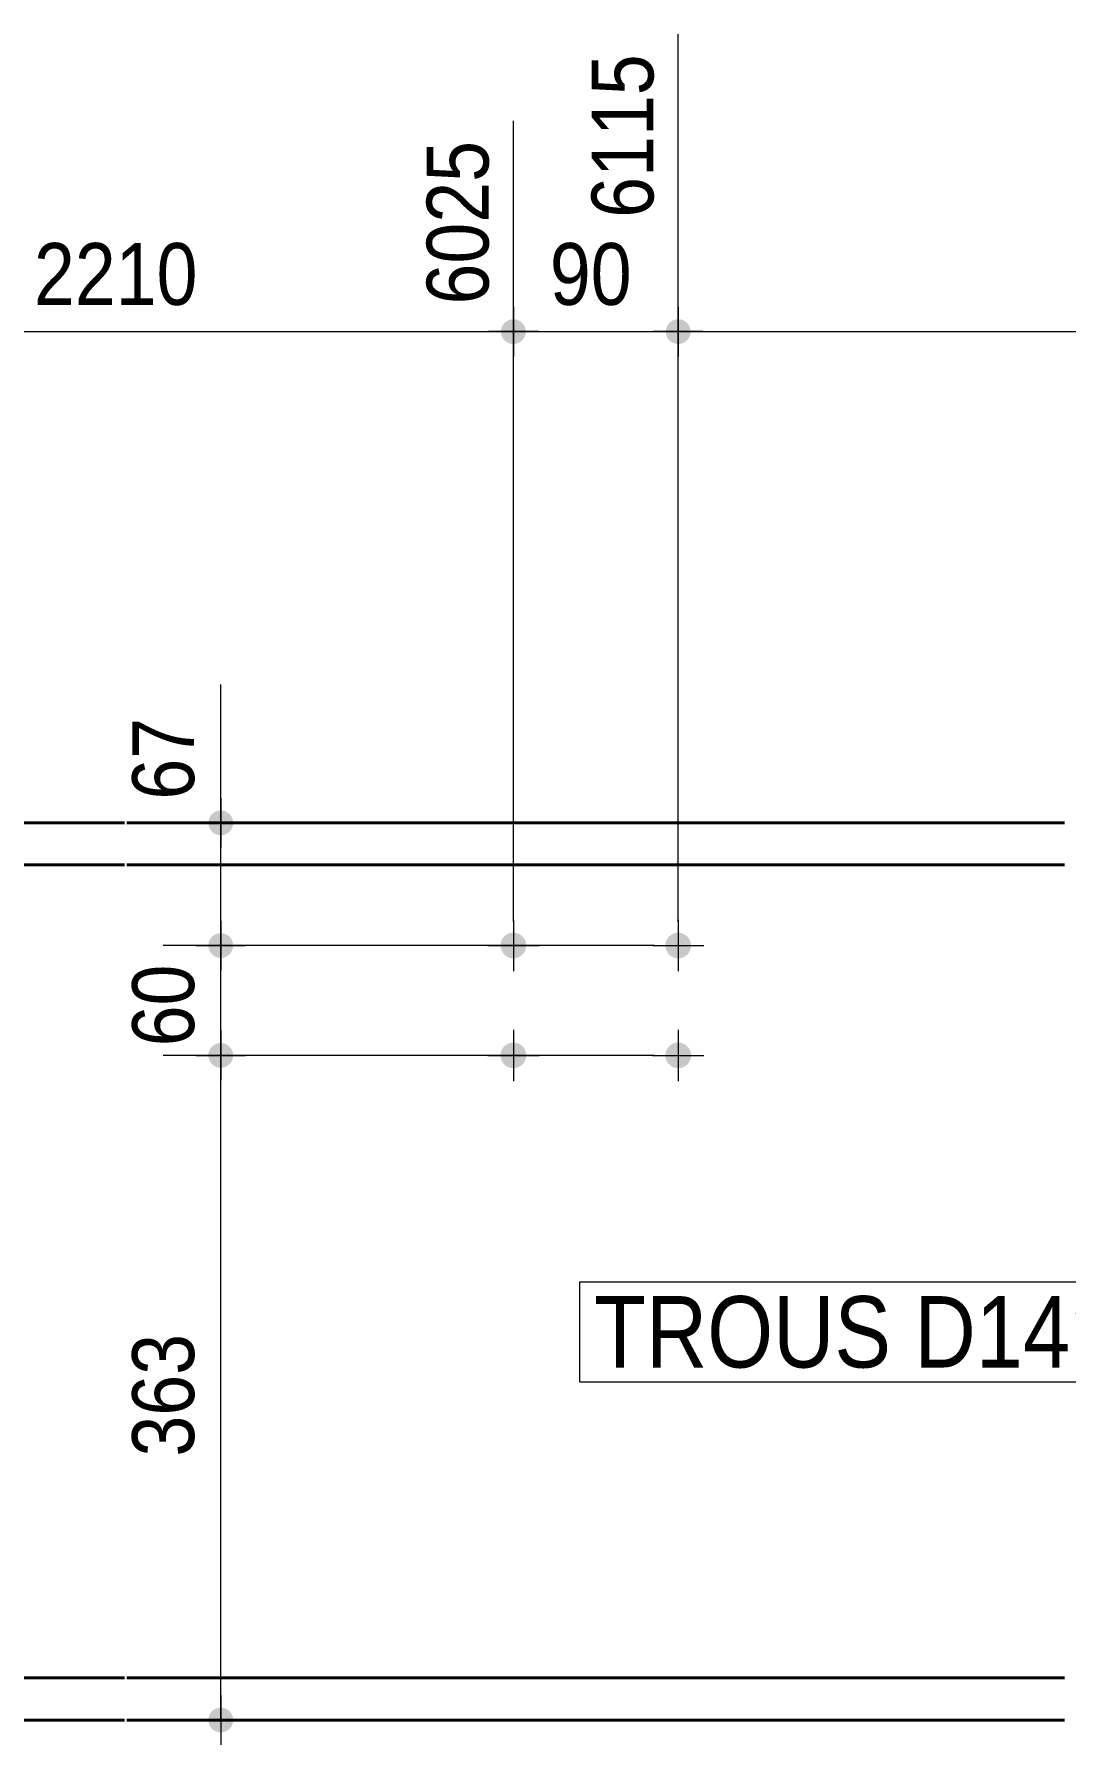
# Model space of a CAD drawing. Header units: millimetres. Extents: x 2 to 410, y 5 to 282.
# Drawn here: x 170.4 to 213.7, y 123 to 194.9 of the extents above; entities that cross this region are included whole.
import ezdxf

# ---------------------------------------------------------------- set-up
doc = ezdxf.new("R2010")
doc.units = ezdxf.units.MM
for name, color, linetype, lineweight in [('Boulon', 7, 'Continuous', 0), ('Cotation', 7, 'Continuous', 0), ('Piece', 2, 'Continuous', 0), ('Texte', 3, 'Continuous', 0)]:
    doc.layers.add(name, color=color, linetype=linetype, lineweight=lineweight)
doc.styles.add('ARIAL', font='ARIAL.TTF')

# ---------------------------------------------------------------- blocks, each defined once
blk = doc.blocks.new('*A9')
at = {"layer": 'Boulon'}
for points in [[(189.991, 156.638), (189.993, 156.665), (189.996, 156.691), (190.001, 156.717), (190.006, 156.743), (190.014, 156.768), (190.022, 156.793), (190.031, 156.818), (190.042, 156.842), (190.054, 156.866), (190.067, 156.889), (190.081, 156.911), (190.096, 156.933), (190.113, 156.953), (190.13, 156.973), (190.148, 156.993), (190.167, 157.011), (190.187, 157.028), (190.208, 157.044), (190.23, 157.06), (190.252, 157.074), (190.275, 157.087), (190.299, 157.099), (190.323, 157.109), (190.347, 157.119), (190.373, 157.127), (190.398, 157.134), (190.424, 157.14), (190.45, 157.144), (190.476, 157.148), (190.502, 157.15), (190.529, 157.15), (190.555, 157.15), (190.582, 157.148), (190.608, 157.144), (190.634, 157.14), (190.66, 157.134), (190.685, 157.127), (190.71, 157.119), (190.735, 157.109), (190.759, 157.099), (190.783, 157.087), (190.806, 157.074), (190.828, 157.06), (190.85, 157.044), (190.87, 157.028), (190.89, 157.011), (190.91, 156.993), (190.928, 156.973), (190.945, 156.953), (190.961, 156.933), (190.977, 156.911), (190.991, 156.889), (191.004, 156.866), (191.016, 156.842), (191.026, 156.818), (191.036, 156.793), (191.044, 156.768), (191.051, 156.743), (191.057, 156.717), (191.061, 156.691), (191.065, 156.665), (191.067, 156.638), (191.067, 156.612), (191.067, 156.585), (191.065, 156.559), (191.061, 156.533), (191.057, 156.507), (191.051, 156.481), (191.044, 156.455), (191.036, 156.43), (191.026, 156.406), (191.016, 156.382), (191.004, 156.358), (190.991, 156.335), (190.977, 156.313), (190.961, 156.291), (190.945, 156.27), (190.928, 156.25), (190.91, 156.231), (190.89, 156.213), (190.87, 156.196), (190.85, 156.179), (190.828, 156.164), (190.806, 156.15), (190.783, 156.137), (190.759, 156.125), (190.735, 156.114), (190.71, 156.105), (190.685, 156.097), (190.66, 156.089), (190.634, 156.084), (190.608, 156.079), (190.582, 156.076), (190.555, 156.074), (190.529, 156.073), (190.502, 156.074), (190.476, 156.076), (190.45, 156.079), (190.424, 156.084), (190.398, 156.089), (190.373, 156.097), (190.347, 156.105), (190.323, 156.114), (190.299, 156.125), (190.275, 156.137), (190.252, 156.15), (190.23, 156.164), (190.208, 156.179), (190.187, 156.196), (190.167, 156.213), (190.148, 156.231), (190.13, 156.25), (190.113, 156.27), (190.096, 156.291), (190.081, 156.313), (190.067, 156.335), (190.054, 156.358), (190.042, 156.382), (190.031, 156.406), (190.022, 156.43), (190.014, 156.455), (190.006, 156.481), (190.001, 156.507), (189.996, 156.533), (189.993, 156.559), (189.991, 156.585), (189.99, 156.612)], [(189.991, 152.023), (189.993, 152.049), (189.996, 152.075), (190.001, 152.101), (190.006, 152.127), (190.014, 152.153), (190.022, 152.178), (190.031, 152.202), (190.042, 152.227), (190.054, 152.25), (190.067, 152.273), (190.081, 152.296), (190.096, 152.317), (190.113, 152.338), (190.13, 152.358), (190.148, 152.377), (190.167, 152.395), (190.187, 152.413), (190.208, 152.429), (190.23, 152.444), (190.252, 152.458), (190.275, 152.471), (190.299, 152.483), (190.323, 152.494), (190.347, 152.503), (190.373, 152.512), (190.398, 152.519), (190.424, 152.525), (190.45, 152.529), (190.476, 152.532), (190.502, 152.534), (190.529, 152.535), (190.555, 152.534), (190.582, 152.532), (190.608, 152.529), (190.634, 152.525), (190.66, 152.519), (190.685, 152.512), (190.71, 152.503), (190.735, 152.494), (190.759, 152.483), (190.783, 152.471), (190.806, 152.458), (190.828, 152.444), (190.85, 152.429), (190.87, 152.413), (190.89, 152.395), (190.91, 152.377), (190.928, 152.358), (190.945, 152.338), (190.961, 152.317), (190.977, 152.296), (190.991, 152.273), (191.004, 152.25), (191.016, 152.227), (191.026, 152.202), (191.036, 152.178), (191.044, 152.153), (191.051, 152.127), (191.057, 152.101), (191.061, 152.075), (191.065, 152.049), (191.067, 152.023), (191.067, 151.996), (191.067, 151.97), (191.065, 151.944), (191.061, 151.917), (191.057, 151.891), (191.051, 151.866), (191.044, 151.84), (191.036, 151.815), (191.026, 151.79), (191.016, 151.766), (191.004, 151.743), (190.991, 151.72), (190.977, 151.697), (190.961, 151.676), (190.945, 151.655), (190.928, 151.635), (190.91, 151.616), (190.89, 151.597), (190.87, 151.58), (190.85, 151.564), (190.828, 151.549), (190.806, 151.535), (190.783, 151.522), (190.759, 151.51), (190.735, 151.499), (190.71, 151.489), (190.685, 151.481), (190.66, 151.474), (190.634, 151.468), (190.608, 151.464), (190.582, 151.461), (190.555, 151.459), (190.529, 151.458), (190.502, 151.459), (190.476, 151.461), (190.45, 151.464), (190.424, 151.468), (190.398, 151.474), (190.373, 151.481), (190.347, 151.489), (190.323, 151.499), (190.299, 151.51), (190.275, 151.522), (190.252, 151.535), (190.23, 151.549), (190.208, 151.564), (190.187, 151.58), (190.167, 151.597), (190.148, 151.616), (190.13, 151.635), (190.113, 151.655), (190.096, 151.676), (190.081, 151.697), (190.067, 151.72), (190.054, 151.743), (190.042, 151.766), (190.031, 151.79), (190.022, 151.815), (190.014, 151.84), (190.006, 151.866), (190.001, 151.891), (189.996, 151.917), (189.993, 151.944), (189.991, 151.97), (189.99, 151.996)]]:
    blk.add_hatch(color=256, dxfattribs=at).paths.add_polyline_path(points, flags=17)
at = {"layer": 'Boulon', "linetype": 'Continuous', "lineweight": 0}
for p, q in [((190.529, 157.689), (190.529, 155.535)), ((189.452, 156.612), (191.606, 156.612)), ((190.529, 153.073), (190.529, 150.919)), ((189.452, 151.996), (191.606, 151.996))]:
    blk.add_line(p, q, dxfattribs=at)
blk = doc.blocks.new('*A10')
at = {"layer": 'Boulon'}
for points in [[(196.914, 156.638), (196.916, 156.665), (196.919, 156.691), (196.924, 156.717), (196.93, 156.743), (196.937, 156.768), (196.945, 156.793), (196.954, 156.818), (196.965, 156.842), (196.977, 156.866), (196.99, 156.889), (197.004, 156.911), (197.019, 156.933), (197.036, 156.953), (197.053, 156.973), (197.071, 156.993), (197.09, 157.011), (197.11, 157.028), (197.131, 157.044), (197.153, 157.06), (197.175, 157.074), (197.198, 157.087), (197.222, 157.099), (197.246, 157.109), (197.27, 157.119), (197.296, 157.127), (197.321, 157.134), (197.347, 157.14), (197.373, 157.144), (197.399, 157.148), (197.425, 157.15), (197.452, 157.15), (197.478, 157.15), (197.505, 157.148), (197.531, 157.144), (197.557, 157.14), (197.583, 157.134), (197.608, 157.127), (197.633, 157.119), (197.658, 157.109), (197.682, 157.099), (197.706, 157.087), (197.729, 157.074), (197.751, 157.06), (197.773, 157.044), (197.793, 157.028), (197.813, 157.011), (197.833, 156.993), (197.851, 156.973), (197.868, 156.953), (197.884, 156.933), (197.9, 156.911), (197.914, 156.889), (197.927, 156.866), (197.939, 156.842), (197.949, 156.818), (197.959, 156.793), (197.967, 156.768), (197.974, 156.743), (197.98, 156.717), (197.985, 156.691), (197.988, 156.665), (197.99, 156.638), (197.99, 156.612), (197.99, 156.585), (197.988, 156.559), (197.985, 156.533), (197.98, 156.507), (197.974, 156.481), (197.967, 156.455), (197.959, 156.43), (197.949, 156.406), (197.939, 156.382), (197.927, 156.358), (197.914, 156.335), (197.9, 156.313), (197.884, 156.291), (197.868, 156.27), (197.851, 156.25), (197.833, 156.231), (197.813, 156.213), (197.793, 156.196), (197.773, 156.179), (197.751, 156.164), (197.729, 156.15), (197.706, 156.137), (197.682, 156.125), (197.658, 156.114), (197.633, 156.105), (197.608, 156.097), (197.583, 156.089), (197.557, 156.084), (197.531, 156.079), (197.505, 156.076), (197.478, 156.074), (197.452, 156.073), (197.425, 156.074), (197.399, 156.076), (197.373, 156.079), (197.347, 156.084), (197.321, 156.089), (197.296, 156.097), (197.27, 156.105), (197.246, 156.114), (197.222, 156.125), (197.198, 156.137), (197.175, 156.15), (197.153, 156.164), (197.131, 156.179), (197.11, 156.196), (197.09, 156.213), (197.071, 156.231), (197.053, 156.25), (197.036, 156.27), (197.019, 156.291), (197.004, 156.313), (196.99, 156.335), (196.977, 156.358), (196.965, 156.382), (196.954, 156.406), (196.945, 156.43), (196.937, 156.455), (196.93, 156.481), (196.924, 156.507), (196.919, 156.533), (196.916, 156.559), (196.914, 156.585), (196.913, 156.612)], [(196.914, 152.023), (196.916, 152.049), (196.919, 152.075), (196.924, 152.101), (196.93, 152.127), (196.937, 152.153), (196.945, 152.178), (196.954, 152.202), (196.965, 152.227), (196.977, 152.25), (196.99, 152.273), (197.004, 152.296), (197.019, 152.317), (197.036, 152.338), (197.053, 152.358), (197.071, 152.377), (197.09, 152.395), (197.11, 152.413), (197.131, 152.429), (197.153, 152.444), (197.175, 152.458), (197.198, 152.471), (197.222, 152.483), (197.246, 152.494), (197.27, 152.503), (197.296, 152.512), (197.321, 152.519), (197.347, 152.525), (197.373, 152.529), (197.399, 152.532), (197.425, 152.534), (197.452, 152.535), (197.478, 152.534), (197.505, 152.532), (197.531, 152.529), (197.557, 152.525), (197.583, 152.519), (197.608, 152.512), (197.633, 152.503), (197.658, 152.494), (197.682, 152.483), (197.706, 152.471), (197.729, 152.458), (197.751, 152.444), (197.773, 152.429), (197.793, 152.413), (197.813, 152.395), (197.833, 152.377), (197.851, 152.358), (197.868, 152.338), (197.884, 152.317), (197.9, 152.296), (197.914, 152.273), (197.927, 152.25), (197.939, 152.227), (197.949, 152.202), (197.959, 152.178), (197.967, 152.153), (197.974, 152.127), (197.98, 152.101), (197.985, 152.075), (197.988, 152.049), (197.99, 152.023), (197.99, 151.996), (197.99, 151.97), (197.988, 151.944), (197.985, 151.917), (197.98, 151.891), (197.974, 151.866), (197.967, 151.84), (197.959, 151.815), (197.949, 151.79), (197.939, 151.766), (197.927, 151.743), (197.914, 151.72), (197.9, 151.697), (197.884, 151.676), (197.868, 151.655), (197.851, 151.635), (197.833, 151.616), (197.813, 151.597), (197.793, 151.58), (197.773, 151.564), (197.751, 151.549), (197.729, 151.535), (197.706, 151.522), (197.682, 151.51), (197.658, 151.499), (197.633, 151.489), (197.608, 151.481), (197.583, 151.474), (197.557, 151.468), (197.531, 151.464), (197.505, 151.461), (197.478, 151.459), (197.452, 151.458), (197.425, 151.459), (197.399, 151.461), (197.373, 151.464), (197.347, 151.468), (197.321, 151.474), (197.296, 151.481), (197.27, 151.489), (197.246, 151.499), (197.222, 151.51), (197.198, 151.522), (197.175, 151.535), (197.153, 151.549), (197.131, 151.564), (197.11, 151.58), (197.09, 151.597), (197.071, 151.616), (197.053, 151.635), (197.036, 151.655), (197.019, 151.676), (197.004, 151.697), (196.99, 151.72), (196.977, 151.743), (196.965, 151.766), (196.954, 151.79), (196.945, 151.815), (196.937, 151.84), (196.93, 151.866), (196.924, 151.891), (196.919, 151.917), (196.916, 151.944), (196.914, 151.97), (196.913, 151.996)]]:
    blk.add_hatch(color=256, dxfattribs=at).paths.add_polyline_path(points, flags=17)
at = {"layer": 'Boulon', "linetype": 'Continuous', "lineweight": 0}
for p, q in [((197.452, 157.689), (197.452, 155.535)), ((196.375, 156.612), (198.529, 156.612)), ((197.452, 153.073), (197.452, 150.919)), ((196.375, 151.996), (198.529, 151.996))]:
    blk.add_line(p, q, dxfattribs=at)
blk = doc.blocks.new('*A16')
at = {"layer": 'Piece', "color": 2, "linetype": 'Continuous', "lineweight": 40}
for p, q in [((134.820429, 161.765603), (174.200376, 161.765603)), ((174.300376, 161.765603), (213.680323, 161.765603)), ((174.200376, 159.996372), (134.820429, 159.996372)), ((213.680323, 159.996372), (174.300376, 159.996372)), ((174.200376, 125.842526), (134.820429, 125.842526)), ((213.680323, 125.842526), (174.300376, 125.842526)), ((134.820429, 124.073295), (174.200376, 124.073295)), ((174.300376, 124.073295), (213.680323, 124.073295))]:
    blk.add_line(p, q, dxfattribs=at)
blk = doc.blocks.new('*A51')
at = {"layer": 'Cotation'}
for points in [[(157.946, 181.884), (157.921, 181.886), (157.896, 181.889), (157.87, 181.894), (157.846, 181.899), (157.821, 181.906), (157.797, 181.914), (157.773, 181.923), (157.75, 181.934), (157.727, 181.945), (157.705, 181.958), (157.683, 181.971), (157.662, 181.986), (157.642, 182.002), (157.623, 182.019), (157.604, 182.036), (157.587, 182.055), (157.57, 182.074), (157.554, 182.094), (157.54, 182.115), (157.526, 182.136), (157.513, 182.159), (157.502, 182.181), (157.492, 182.205), (157.482, 182.229), (157.474, 182.253), (157.468, 182.277), (157.462, 182.302), (157.458, 182.328), (157.454, 182.353), (157.453, 182.378), (157.452, 182.404), (157.453, 182.429), (157.454, 182.455), (157.458, 182.48), (157.462, 182.505), (157.468, 182.53), (157.474, 182.555), (157.482, 182.579), (157.492, 182.603), (157.502, 182.626), (157.513, 182.649), (157.526, 182.671), (157.54, 182.693), (157.554, 182.714), (157.57, 182.734), (157.587, 182.753), (157.604, 182.772), (157.623, 182.789), (157.642, 182.806), (157.662, 182.821), (157.683, 182.836), (157.705, 182.85), (157.727, 182.862), (157.75, 182.874), (157.773, 182.884), (157.797, 182.893), (157.821, 182.901), (157.846, 182.908), (157.87, 182.914), (157.896, 182.918), (157.921, 182.921), (157.946, 182.923), (157.972, 182.924), (157.997, 182.923), (158.023, 182.921), (158.048, 182.918), (158.073, 182.914), (158.098, 182.908), (158.123, 182.901), (158.147, 182.893), (158.171, 182.884), (158.194, 182.874), (158.217, 182.862), (158.239, 182.85), (158.261, 182.836), (158.282, 182.821), (158.302, 182.806), (158.321, 182.789), (158.34, 182.772), (158.357, 182.753), (158.374, 182.734), (158.39, 182.714), (158.404, 182.693), (158.418, 182.671), (158.431, 182.649), (158.442, 182.626), (158.452, 182.603), (158.462, 182.579), (158.47, 182.555), (158.476, 182.53), (158.482, 182.505), (158.486, 182.48), (158.489, 182.455), (158.491, 182.429), (158.492, 182.404), (158.491, 182.378), (158.489, 182.353), (158.486, 182.328), (158.482, 182.302), (158.476, 182.277), (158.47, 182.253), (158.462, 182.229), (158.452, 182.205), (158.442, 182.181), (158.431, 182.159), (158.418, 182.136), (158.404, 182.115), (158.39, 182.094), (158.374, 182.074), (158.357, 182.055), (158.34, 182.036), (158.321, 182.019), (158.302, 182.002), (158.282, 181.986), (158.261, 181.971), (158.239, 181.958), (158.217, 181.945), (158.194, 181.934), (158.171, 181.923), (158.147, 181.914), (158.123, 181.906), (158.098, 181.899), (158.073, 181.894), (158.048, 181.889), (158.023, 181.886), (157.997, 181.884), (157.972, 181.884)], [(190.503, 181.884), (190.478, 181.886), (190.453, 181.889), (190.427, 181.894), (190.402, 181.899), (190.378, 181.906), (190.354, 181.914), (190.33, 181.923), (190.306, 181.934), (190.284, 181.945), (190.261, 181.958), (190.24, 181.971), (190.219, 181.986), (190.199, 182.002), (190.18, 182.019), (190.161, 182.036), (190.144, 182.055), (190.127, 182.074), (190.111, 182.094), (190.096, 182.115), (190.083, 182.136), (190.07, 182.159), (190.059, 182.181), (190.048, 182.205), (190.039, 182.229), (190.031, 182.253), (190.024, 182.277), (190.019, 182.302), (190.014, 182.328), (190.011, 182.353), (190.009, 182.378), (190.009, 182.404), (190.009, 182.429), (190.011, 182.455), (190.014, 182.48), (190.019, 182.505), (190.024, 182.53), (190.031, 182.555), (190.039, 182.579), (190.048, 182.603), (190.059, 182.626), (190.07, 182.649), (190.083, 182.671), (190.096, 182.693), (190.111, 182.714), (190.127, 182.734), (190.144, 182.753), (190.161, 182.772), (190.18, 182.789), (190.199, 182.806), (190.219, 182.821), (190.24, 182.836), (190.261, 182.85), (190.284, 182.862), (190.306, 182.874), (190.33, 182.884), (190.354, 182.893), (190.378, 182.901), (190.402, 182.908), (190.427, 182.914), (190.453, 182.918), (190.478, 182.921), (190.503, 182.923), (190.529, 182.924), (190.554, 182.923), (190.58, 182.921), (190.605, 182.918), (190.63, 182.914), (190.655, 182.908), (190.68, 182.901), (190.704, 182.893), (190.728, 182.884), (190.751, 182.874), (190.774, 182.862), (190.796, 182.85), (190.818, 182.836), (190.839, 182.821), (190.859, 182.806), (190.878, 182.789), (190.897, 182.772), (190.914, 182.753), (190.931, 182.734), (190.946, 182.714), (190.961, 182.693), (190.975, 182.671), (190.987, 182.649), (190.999, 182.626), (191.009, 182.603), (191.018, 182.579), (191.026, 182.555), (191.033, 182.53), (191.039, 182.505), (191.043, 182.48), (191.046, 182.455), (191.048, 182.429), (191.049, 182.404), (191.048, 182.378), (191.046, 182.353), (191.043, 182.328), (191.039, 182.302), (191.033, 182.277), (191.026, 182.253), (191.018, 182.229), (191.009, 182.205), (190.999, 182.181), (190.987, 182.159), (190.975, 182.136), (190.961, 182.115), (190.946, 182.094), (190.931, 182.074), (190.914, 182.055), (190.897, 182.036), (190.878, 182.019), (190.859, 182.002), (190.839, 181.986), (190.818, 181.971), (190.796, 181.958), (190.774, 181.945), (190.751, 181.934), (190.728, 181.923), (190.704, 181.914), (190.68, 181.906), (190.655, 181.899), (190.63, 181.894), (190.605, 181.889), (190.58, 181.886), (190.554, 181.884), (190.529, 181.884)]]:
    blk.add_hatch(color=256, dxfattribs=at).paths.add_polyline_path(points, flags=17)
at = {"layer": 'Cotation', "linetype": 'Continuous', "lineweight": 0}
for p, q in [((157.972, 157.612), (157.972, 194.897)), ((190.529, 157.612), (190.529, 191.257)), ((157.972, 183.444), (157.972, 181.364)), ((190.529, 183.444), (190.529, 181.364)), ((159.012, 182.404), (156.932, 182.404)), ((157.972, 182.404), (156.932, 182.404)), ((157.972, 182.404), (190.529, 182.404)), ((191.569, 182.404), (189.489, 182.404)), ((190.529, 182.404), (191.569, 182.404))]:
    blk.add_line(p, q, dxfattribs=at)
at = {"layer": 'Cotation'}
for p in [(157.972, 182.404), (190.529, 182.404)]:
    blk.add_point(p, dxfattribs=at)
at = {"layer": 'Cotation', "style": 'ARIAL', "width": 0.85}
blk.add_text('6025', height=2.6, rotation=90.00021, dxfattribs=at).set_placement((189.489, 183.544))
blk.add_text('2210', height=2.6, dxfattribs=at).set_placement((170.394, 183.524))
blk = doc.blocks.new('*A52')
at = {"layer": 'Cotation'}
for points in [[(190.503, 181.884), (190.478, 181.886), (190.453, 181.889), (190.427, 181.894), (190.402, 181.899), (190.378, 181.906), (190.354, 181.914), (190.33, 181.923), (190.306, 181.934), (190.284, 181.945), (190.261, 181.958), (190.24, 181.971), (190.219, 181.986), (190.199, 182.002), (190.18, 182.019), (190.161, 182.036), (190.144, 182.055), (190.127, 182.074), (190.111, 182.094), (190.096, 182.115), (190.083, 182.136), (190.07, 182.159), (190.059, 182.181), (190.048, 182.205), (190.039, 182.229), (190.031, 182.253), (190.024, 182.277), (190.019, 182.302), (190.014, 182.328), (190.011, 182.353), (190.009, 182.378), (190.009, 182.404), (190.009, 182.429), (190.011, 182.455), (190.014, 182.48), (190.019, 182.505), (190.024, 182.53), (190.031, 182.555), (190.039, 182.579), (190.048, 182.603), (190.059, 182.626), (190.07, 182.649), (190.083, 182.671), (190.096, 182.693), (190.111, 182.714), (190.127, 182.734), (190.144, 182.753), (190.161, 182.772), (190.18, 182.789), (190.199, 182.806), (190.219, 182.821), (190.24, 182.836), (190.261, 182.85), (190.284, 182.862), (190.306, 182.874), (190.33, 182.884), (190.354, 182.893), (190.378, 182.901), (190.402, 182.908), (190.427, 182.914), (190.453, 182.918), (190.478, 182.921), (190.503, 182.923), (190.529, 182.924), (190.554, 182.923), (190.58, 182.921), (190.605, 182.918), (190.63, 182.914), (190.655, 182.908), (190.68, 182.901), (190.704, 182.893), (190.728, 182.884), (190.751, 182.874), (190.774, 182.862), (190.796, 182.85), (190.818, 182.836), (190.839, 182.821), (190.859, 182.806), (190.878, 182.789), (190.897, 182.772), (190.914, 182.753), (190.931, 182.734), (190.946, 182.714), (190.961, 182.693), (190.975, 182.671), (190.987, 182.649), (190.999, 182.626), (191.009, 182.603), (191.018, 182.579), (191.026, 182.555), (191.033, 182.53), (191.039, 182.505), (191.043, 182.48), (191.046, 182.455), (191.048, 182.429), (191.049, 182.404), (191.048, 182.378), (191.046, 182.353), (191.043, 182.328), (191.039, 182.302), (191.033, 182.277), (191.026, 182.253), (191.018, 182.229), (191.009, 182.205), (190.999, 182.181), (190.987, 182.159), (190.975, 182.136), (190.961, 182.115), (190.946, 182.094), (190.931, 182.074), (190.914, 182.055), (190.897, 182.036), (190.878, 182.019), (190.859, 182.002), (190.839, 181.986), (190.818, 181.971), (190.796, 181.958), (190.774, 181.945), (190.751, 181.934), (190.728, 181.923), (190.704, 181.914), (190.68, 181.906), (190.655, 181.899), (190.63, 181.894), (190.605, 181.889), (190.58, 181.886), (190.554, 181.884), (190.529, 181.884)], [(197.426, 181.884), (197.401, 181.886), (197.376, 181.889), (197.35, 181.894), (197.326, 181.899), (197.301, 181.906), (197.277, 181.914), (197.253, 181.923), (197.23, 181.934), (197.207, 181.945), (197.185, 181.958), (197.163, 181.971), (197.142, 181.986), (197.122, 182.002), (197.103, 182.019), (197.084, 182.036), (197.067, 182.055), (197.05, 182.074), (197.034, 182.094), (197.02, 182.115), (197.006, 182.136), (196.993, 182.159), (196.982, 182.181), (196.971, 182.205), (196.962, 182.229), (196.954, 182.253), (196.947, 182.277), (196.942, 182.302), (196.938, 182.328), (196.934, 182.353), (196.933, 182.378), (196.932, 182.404), (196.933, 182.429), (196.934, 182.455), (196.938, 182.48), (196.942, 182.505), (196.947, 182.53), (196.954, 182.555), (196.962, 182.579), (196.971, 182.603), (196.982, 182.626), (196.993, 182.649), (197.006, 182.671), (197.02, 182.693), (197.034, 182.714), (197.05, 182.734), (197.067, 182.753), (197.084, 182.772), (197.103, 182.789), (197.122, 182.806), (197.142, 182.821), (197.163, 182.836), (197.185, 182.85), (197.207, 182.862), (197.23, 182.874), (197.253, 182.884), (197.277, 182.893), (197.301, 182.901), (197.326, 182.908), (197.35, 182.914), (197.376, 182.918), (197.401, 182.921), (197.426, 182.923), (197.452, 182.924), (197.477, 182.923), (197.503, 182.921), (197.528, 182.918), (197.553, 182.914), (197.578, 182.908), (197.603, 182.901), (197.627, 182.893), (197.651, 182.884), (197.674, 182.874), (197.697, 182.862), (197.719, 182.85), (197.741, 182.836), (197.762, 182.821), (197.782, 182.806), (197.801, 182.789), (197.82, 182.772), (197.837, 182.753), (197.854, 182.734), (197.87, 182.714), (197.884, 182.693), (197.898, 182.671), (197.91, 182.649), (197.922, 182.626), (197.932, 182.603), (197.941, 182.579), (197.949, 182.555), (197.956, 182.53), (197.962, 182.505), (197.966, 182.48), (197.969, 182.455), (197.971, 182.429), (197.972, 182.404), (197.971, 182.378), (197.969, 182.353), (197.966, 182.328), (197.962, 182.302), (197.956, 182.277), (197.949, 182.253), (197.941, 182.229), (197.932, 182.205), (197.922, 182.181), (197.91, 182.159), (197.898, 182.136), (197.884, 182.115), (197.87, 182.094), (197.854, 182.074), (197.837, 182.055), (197.82, 182.036), (197.801, 182.019), (197.782, 182.002), (197.762, 181.986), (197.741, 181.971), (197.719, 181.958), (197.697, 181.945), (197.674, 181.934), (197.651, 181.923), (197.627, 181.914), (197.603, 181.906), (197.578, 181.899), (197.553, 181.894), (197.528, 181.889), (197.503, 181.886), (197.477, 181.884), (197.452, 181.884)]]:
    blk.add_hatch(color=256, dxfattribs=at).paths.add_polyline_path(points, flags=17)
at = {"layer": 'Cotation', "linetype": 'Continuous', "lineweight": 0}
for p, q in [((197.452, 157.612), (197.452, 194.897)), ((190.529, 157.612), (190.529, 191.257)), ((190.529, 183.444), (190.529, 181.364)), ((197.452, 183.444), (197.452, 181.364)), ((191.569, 182.404), (189.489, 182.404)), ((190.529, 182.404), (189.489, 182.404)), ((190.529, 182.404), (197.452, 182.404)), ((198.492, 182.404), (196.412, 182.404)), ((197.452, 182.404), (198.492, 182.404))]:
    blk.add_line(p, q, dxfattribs=at)
at = {"layer": 'Cotation'}
for p in [(190.529, 182.404), (197.452, 182.404)]:
    blk.add_point(p, dxfattribs=at)
at = {"layer": 'Cotation', "style": 'ARIAL', "width": 0.85}
blk.add_text('6115', height=2.6, rotation=90.00021, dxfattribs=at).set_placement((196.412, 187.184))
blk.add_text('90', height=2.6, dxfattribs=at).set_placement((192.062, 183.524))
blk = doc.blocks.new('*A53')
at = {"layer": 'Cotation'}
for points in [[(197.426, 181.884), (197.401, 181.886), (197.376, 181.889), (197.35, 181.894), (197.326, 181.899), (197.301, 181.906), (197.277, 181.914), (197.253, 181.923), (197.23, 181.934), (197.207, 181.945), (197.185, 181.958), (197.163, 181.971), (197.142, 181.986), (197.122, 182.002), (197.103, 182.019), (197.084, 182.036), (197.067, 182.055), (197.05, 182.074), (197.034, 182.094), (197.02, 182.115), (197.006, 182.136), (196.993, 182.159), (196.982, 182.181), (196.971, 182.205), (196.962, 182.229), (196.954, 182.253), (196.947, 182.277), (196.942, 182.302), (196.938, 182.328), (196.934, 182.353), (196.933, 182.378), (196.932, 182.404), (196.933, 182.429), (196.934, 182.455), (196.938, 182.48), (196.942, 182.505), (196.947, 182.53), (196.954, 182.555), (196.962, 182.579), (196.971, 182.603), (196.982, 182.626), (196.993, 182.649), (197.006, 182.671), (197.02, 182.693), (197.034, 182.714), (197.05, 182.734), (197.067, 182.753), (197.084, 182.772), (197.103, 182.789), (197.122, 182.806), (197.142, 182.821), (197.163, 182.836), (197.185, 182.85), (197.207, 182.862), (197.23, 182.874), (197.253, 182.884), (197.277, 182.893), (197.301, 182.901), (197.326, 182.908), (197.35, 182.914), (197.376, 182.918), (197.401, 182.921), (197.426, 182.923), (197.452, 182.924), (197.477, 182.923), (197.503, 182.921), (197.528, 182.918), (197.553, 182.914), (197.578, 182.908), (197.603, 182.901), (197.627, 182.893), (197.651, 182.884), (197.674, 182.874), (197.697, 182.862), (197.719, 182.85), (197.741, 182.836), (197.762, 182.821), (197.782, 182.806), (197.801, 182.789), (197.82, 182.772), (197.837, 182.753), (197.854, 182.734), (197.87, 182.714), (197.884, 182.693), (197.898, 182.671), (197.91, 182.649), (197.922, 182.626), (197.932, 182.603), (197.941, 182.579), (197.949, 182.555), (197.956, 182.53), (197.962, 182.505), (197.966, 182.48), (197.969, 182.455), (197.971, 182.429), (197.972, 182.404), (197.971, 182.378), (197.969, 182.353), (197.966, 182.328), (197.962, 182.302), (197.956, 182.277), (197.949, 182.253), (197.941, 182.229), (197.932, 182.205), (197.922, 182.181), (197.91, 182.159), (197.898, 182.136), (197.884, 182.115), (197.87, 182.094), (197.854, 182.074), (197.837, 182.055), (197.82, 182.036), (197.801, 182.019), (197.782, 182.002), (197.762, 181.986), (197.741, 181.971), (197.719, 181.958), (197.697, 181.945), (197.674, 181.934), (197.651, 181.923), (197.627, 181.914), (197.603, 181.906), (197.578, 181.899), (197.553, 181.894), (197.528, 181.889), (197.503, 181.886), (197.477, 181.884), (197.452, 181.884)], [(275.006, 181.884), (274.981, 181.886), (274.956, 181.889), (274.93, 181.894), (274.905, 181.899), (274.881, 181.906), (274.857, 181.914), (274.833, 181.923), (274.81, 181.934), (274.787, 181.945), (274.765, 181.958), (274.743, 181.971), (274.722, 181.986), (274.702, 182.002), (274.683, 182.019), (274.664, 182.036), (274.647, 182.055), (274.63, 182.074), (274.614, 182.094), (274.599, 182.115), (274.586, 182.136), (274.573, 182.159), (274.562, 182.181), (274.551, 182.205), (274.542, 182.229), (274.534, 182.253), (274.527, 182.277), (274.522, 182.302), (274.517, 182.328), (274.514, 182.353), (274.512, 182.378), (274.512, 182.404), (274.512, 182.429), (274.514, 182.455), (274.517, 182.48), (274.522, 182.505), (274.527, 182.53), (274.534, 182.555), (274.542, 182.579), (274.551, 182.603), (274.562, 182.626), (274.573, 182.649), (274.586, 182.671), (274.599, 182.693), (274.614, 182.714), (274.63, 182.734), (274.647, 182.753), (274.664, 182.772), (274.683, 182.789), (274.702, 182.806), (274.722, 182.821), (274.743, 182.836), (274.765, 182.85), (274.787, 182.862), (274.81, 182.874), (274.833, 182.884), (274.857, 182.893), (274.881, 182.901), (274.905, 182.908), (274.93, 182.914), (274.956, 182.918), (274.981, 182.921), (275.006, 182.923), (275.032, 182.924), (275.057, 182.923), (275.083, 182.921), (275.108, 182.918), (275.133, 182.914), (275.158, 182.908), (275.183, 182.901), (275.207, 182.893), (275.231, 182.884), (275.254, 182.874), (275.277, 182.862), (275.299, 182.85), (275.321, 182.836), (275.342, 182.821), (275.362, 182.806), (275.381, 182.789), (275.4, 182.772), (275.417, 182.753), (275.434, 182.734), (275.45, 182.714), (275.464, 182.693), (275.478, 182.671), (275.49, 182.649), (275.502, 182.626), (275.512, 182.603), (275.521, 182.579), (275.529, 182.555), (275.536, 182.53), (275.542, 182.505), (275.546, 182.48), (275.549, 182.455), (275.551, 182.429), (275.552, 182.404), (275.551, 182.378), (275.549, 182.353), (275.546, 182.328), (275.542, 182.302), (275.536, 182.277), (275.529, 182.253), (275.521, 182.229), (275.512, 182.205), (275.502, 182.181), (275.49, 182.159), (275.478, 182.136), (275.464, 182.115), (275.45, 182.094), (275.434, 182.074), (275.417, 182.055), (275.4, 182.036), (275.381, 182.019), (275.362, 182.002), (275.342, 181.986), (275.321, 181.971), (275.299, 181.958), (275.277, 181.945), (275.254, 181.934), (275.231, 181.923), (275.207, 181.914), (275.183, 181.906), (275.158, 181.899), (275.133, 181.894), (275.108, 181.889), (275.083, 181.886), (275.057, 181.884), (275.032, 181.884)]]:
    blk.add_hatch(color=256, dxfattribs=at).paths.add_polyline_path(points, flags=17)
at = {"layer": 'Cotation', "linetype": 'Continuous', "lineweight": 0}
for p, q in [((197.452, 157.612), (197.452, 194.897)), ((275.032, 157.612), (275.032, 191.257)), ((197.452, 183.444), (197.452, 181.364)), ((275.032, 183.444), (275.032, 181.364)), ((198.492, 182.404), (196.412, 182.404)), ((197.452, 182.404), (196.412, 182.404)), ((197.452, 182.404), (275.032, 182.404)), ((276.072, 182.404), (273.992, 182.404)), ((275.032, 182.404), (276.072, 182.404))]:
    blk.add_line(p, q, dxfattribs=at)
at = {"layer": 'Cotation'}
for p in [(197.452, 182.404), (275.032, 182.404)]:
    blk.add_point(p, dxfattribs=at)
at = {"layer": 'Cotation', "style": 'ARIAL', "width": 0.85}
blk.add_text('8325', height=2.6, rotation=90.00021, dxfattribs=at).set_placement((273.992, 183.544))
blk.add_text('2210', height=2.6, dxfattribs=at).set_placement((232.385, 183.524))
blk = doc.blocks.new('*A77')
at = {"layer": 'Cotation'}
for points in [[(178.214, 151.477), (178.189, 151.479), (178.164, 151.482), (178.139, 151.486), (178.114, 151.492), (178.089, 151.499), (178.065, 151.507), (178.041, 151.516), (178.018, 151.526), (177.995, 151.538), (177.973, 151.55), (177.951, 151.564), (177.93, 151.579), (177.91, 151.594), (177.891, 151.611), (177.872, 151.629), (177.855, 151.647), (177.838, 151.667), (177.822, 151.687), (177.808, 151.708), (177.794, 151.729), (177.781, 151.751), (177.77, 151.774), (177.76, 151.797), (177.75, 151.821), (177.742, 151.845), (177.736, 151.87), (177.73, 151.895), (177.726, 151.92), (177.723, 151.945), (177.721, 151.971), (177.72, 151.996), (177.721, 152.022), (177.723, 152.047), (177.726, 152.073), (177.73, 152.098), (177.736, 152.123), (177.742, 152.147), (177.75, 152.172), (177.76, 152.195), (177.77, 152.219), (177.781, 152.242), (177.794, 152.264), (177.808, 152.285), (177.822, 152.306), (177.838, 152.326), (177.855, 152.346), (177.872, 152.364), (177.891, 152.382), (177.91, 152.398), (177.93, 152.414), (177.951, 152.429), (177.973, 152.442), (177.995, 152.455), (178.018, 152.466), (178.041, 152.477), (178.065, 152.486), (178.089, 152.494), (178.114, 152.501), (178.139, 152.506), (178.164, 152.511), (178.189, 152.514), (178.214, 152.516), (178.24, 152.516), (178.266, 152.516), (178.291, 152.514), (178.316, 152.511), (178.341, 152.506), (178.366, 152.501), (178.391, 152.494), (178.415, 152.486), (178.439, 152.477), (178.462, 152.466), (178.485, 152.455), (178.507, 152.442), (178.529, 152.429), (178.55, 152.414), (178.57, 152.398), (178.589, 152.382), (178.608, 152.364), (178.625, 152.346), (178.642, 152.326), (178.658, 152.306), (178.672, 152.285), (178.686, 152.264), (178.699, 152.242), (178.71, 152.219), (178.72, 152.195), (178.73, 152.172), (178.738, 152.147), (178.744, 152.123), (178.75, 152.098), (178.754, 152.073), (178.757, 152.047), (178.759, 152.022), (178.76, 151.996), (178.759, 151.971), (178.757, 151.945), (178.754, 151.92), (178.75, 151.895), (178.744, 151.87), (178.738, 151.845), (178.73, 151.821), (178.72, 151.797), (178.71, 151.774), (178.699, 151.751), (178.686, 151.729), (178.672, 151.708), (178.658, 151.687), (178.642, 151.667), (178.625, 151.647), (178.608, 151.629), (178.589, 151.611), (178.57, 151.594), (178.55, 151.579), (178.529, 151.564), (178.507, 151.55), (178.485, 151.538), (178.462, 151.526), (178.439, 151.516), (178.415, 151.507), (178.391, 151.499), (178.366, 151.492), (178.341, 151.486), (178.316, 151.482), (178.291, 151.479), (178.266, 151.477), (178.24, 151.476)], [(178.214, 123.554), (178.189, 123.556), (178.164, 123.559), (178.139, 123.563), (178.114, 123.569), (178.089, 123.576), (178.065, 123.584), (178.041, 123.593), (178.018, 123.603), (177.995, 123.615), (177.973, 123.627), (177.951, 123.641), (177.93, 123.656), (177.91, 123.671), (177.891, 123.688), (177.872, 123.706), (177.855, 123.724), (177.838, 123.743), (177.822, 123.764), (177.808, 123.784), (177.794, 123.806), (177.781, 123.828), (177.77, 123.851), (177.76, 123.874), (177.75, 123.898), (177.742, 123.922), (177.736, 123.947), (177.73, 123.972), (177.726, 123.997), (177.723, 124.022), (177.721, 124.048), (177.72, 124.073), (177.721, 124.099), (177.723, 124.124), (177.726, 124.15), (177.73, 124.175), (177.736, 124.2), (177.742, 124.224), (177.75, 124.248), (177.76, 124.272), (177.77, 124.296), (177.781, 124.318), (177.794, 124.341), (177.808, 124.362), (177.822, 124.383), (177.838, 124.403), (177.855, 124.423), (177.872, 124.441), (177.891, 124.459), (177.91, 124.475), (177.93, 124.491), (177.951, 124.506), (177.973, 124.519), (177.995, 124.532), (178.018, 124.543), (178.041, 124.554), (178.065, 124.563), (178.089, 124.571), (178.114, 124.578), (178.139, 124.583), (178.164, 124.588), (178.189, 124.591), (178.214, 124.593), (178.24, 124.593), (178.266, 124.593), (178.291, 124.591), (178.316, 124.588), (178.341, 124.583), (178.366, 124.578), (178.391, 124.571), (178.415, 124.563), (178.439, 124.554), (178.462, 124.543), (178.485, 124.532), (178.507, 124.519), (178.529, 124.506), (178.55, 124.491), (178.57, 124.475), (178.589, 124.459), (178.608, 124.441), (178.625, 124.423), (178.642, 124.403), (178.658, 124.383), (178.672, 124.362), (178.686, 124.341), (178.699, 124.318), (178.71, 124.296), (178.72, 124.272), (178.73, 124.248), (178.738, 124.224), (178.744, 124.2), (178.75, 124.175), (178.754, 124.15), (178.757, 124.124), (178.759, 124.099), (178.76, 124.073), (178.759, 124.048), (178.757, 124.022), (178.754, 123.997), (178.75, 123.972), (178.744, 123.947), (178.738, 123.922), (178.73, 123.898), (178.72, 123.874), (178.71, 123.851), (178.699, 123.828), (178.686, 123.806), (178.672, 123.784), (178.658, 123.764), (178.642, 123.743), (178.625, 123.724), (178.608, 123.706), (178.589, 123.688), (178.57, 123.671), (178.55, 123.656), (178.529, 123.641), (178.507, 123.627), (178.485, 123.615), (178.462, 123.603), (178.439, 123.593), (178.415, 123.584), (178.391, 123.576), (178.366, 123.569), (178.341, 123.563), (178.316, 123.559), (178.291, 123.556), (178.266, 123.554), (178.24, 123.553)]]:
    blk.add_hatch(color=256, dxfattribs=at).paths.add_polyline_path(points, flags=17)
at = {"layer": 'Cotation', "linetype": 'Continuous', "lineweight": 0}
for p, q in [((178.24, 153.036), (178.24, 150.956)), ((178.24, 151.996), (178.24, 153.036)), ((196.452, 151.996), (177.64, 151.996)), ((177.64, 151.996), (179.28, 151.996)), ((178.24, 124.073), (178.24, 151.996)), ((178.24, 125.113), (178.24, 123.033)), ((189.529, 124.073), (175.82, 124.073)), ((177.2, 124.073), (179.28, 124.073)), ((178.24, 124.073), (178.24, 123.033))]:
    blk.add_line(p, q, dxfattribs=at)
at = {"layer": 'Cotation'}
for p in [(178.24, 151.996), (178.24, 124.073)]:
    blk.add_point(p, dxfattribs=at)
at = {"layer": 'Cotation', "style": 'ARIAL', "width": 0.85}
blk.add_text('363', height=2.6, rotation=90.00021, dxfattribs=at).set_placement((177.12, 135.142))
blk = doc.blocks.new('*A78')
at = {"layer": 'Cotation'}
for points in [[(178.214, 156.092), (178.189, 156.094), (178.164, 156.097), (178.139, 156.102), (178.114, 156.107), (178.089, 156.114), (178.065, 156.122), (178.041, 156.131), (178.018, 156.142), (177.995, 156.153), (177.973, 156.166), (177.951, 156.179), (177.93, 156.194), (177.91, 156.21), (177.891, 156.227), (177.872, 156.244), (177.855, 156.263), (177.838, 156.282), (177.822, 156.302), (177.808, 156.323), (177.794, 156.344), (177.781, 156.367), (177.77, 156.389), (177.76, 156.413), (177.75, 156.437), (177.742, 156.461), (177.736, 156.485), (177.73, 156.51), (177.726, 156.535), (177.723, 156.561), (177.721, 156.586), (177.72, 156.612), (177.721, 156.637), (177.723, 156.663), (177.726, 156.688), (177.73, 156.713), (177.736, 156.738), (177.742, 156.763), (177.75, 156.787), (177.76, 156.811), (177.77, 156.834), (177.781, 156.857), (177.794, 156.879), (177.808, 156.901), (177.822, 156.922), (177.838, 156.942), (177.855, 156.961), (177.872, 156.979), (177.891, 156.997), (177.91, 157.014), (177.93, 157.029), (177.951, 157.044), (177.973, 157.058), (177.995, 157.07), (178.018, 157.082), (178.041, 157.092), (178.065, 157.101), (178.089, 157.109), (178.114, 157.116), (178.139, 157.122), (178.164, 157.126), (178.189, 157.129), (178.214, 157.131), (178.24, 157.132), (178.266, 157.131), (178.291, 157.129), (178.316, 157.126), (178.341, 157.122), (178.366, 157.116), (178.391, 157.109), (178.415, 157.101), (178.439, 157.092), (178.462, 157.082), (178.485, 157.07), (178.507, 157.058), (178.529, 157.044), (178.55, 157.029), (178.57, 157.014), (178.589, 156.997), (178.608, 156.979), (178.625, 156.961), (178.642, 156.942), (178.658, 156.922), (178.672, 156.901), (178.686, 156.879), (178.699, 156.857), (178.71, 156.834), (178.72, 156.811), (178.73, 156.787), (178.738, 156.763), (178.744, 156.738), (178.75, 156.713), (178.754, 156.688), (178.757, 156.663), (178.759, 156.637), (178.76, 156.612), (178.759, 156.586), (178.757, 156.561), (178.754, 156.535), (178.75, 156.51), (178.744, 156.485), (178.738, 156.461), (178.73, 156.437), (178.72, 156.413), (178.71, 156.389), (178.699, 156.367), (178.686, 156.344), (178.672, 156.323), (178.658, 156.302), (178.642, 156.282), (178.625, 156.263), (178.608, 156.244), (178.589, 156.227), (178.57, 156.21), (178.55, 156.194), (178.529, 156.179), (178.507, 156.166), (178.485, 156.153), (178.462, 156.142), (178.439, 156.131), (178.415, 156.122), (178.391, 156.114), (178.366, 156.107), (178.341, 156.102), (178.316, 156.097), (178.291, 156.094), (178.266, 156.092), (178.24, 156.092)], [(178.214, 151.477), (178.189, 151.479), (178.164, 151.482), (178.139, 151.486), (178.114, 151.492), (178.089, 151.499), (178.065, 151.507), (178.041, 151.516), (178.018, 151.526), (177.995, 151.538), (177.973, 151.55), (177.951, 151.564), (177.93, 151.579), (177.91, 151.594), (177.891, 151.611), (177.872, 151.629), (177.855, 151.647), (177.838, 151.667), (177.822, 151.687), (177.808, 151.708), (177.794, 151.729), (177.781, 151.751), (177.77, 151.774), (177.76, 151.797), (177.75, 151.821), (177.742, 151.845), (177.736, 151.87), (177.73, 151.895), (177.726, 151.92), (177.723, 151.945), (177.721, 151.971), (177.72, 151.996), (177.721, 152.022), (177.723, 152.047), (177.726, 152.073), (177.73, 152.098), (177.736, 152.123), (177.742, 152.147), (177.75, 152.172), (177.76, 152.195), (177.77, 152.219), (177.781, 152.242), (177.794, 152.264), (177.808, 152.285), (177.822, 152.306), (177.838, 152.326), (177.855, 152.346), (177.872, 152.364), (177.891, 152.382), (177.91, 152.398), (177.93, 152.414), (177.951, 152.429), (177.973, 152.442), (177.995, 152.455), (178.018, 152.466), (178.041, 152.477), (178.065, 152.486), (178.089, 152.494), (178.114, 152.501), (178.139, 152.506), (178.164, 152.511), (178.189, 152.514), (178.214, 152.516), (178.24, 152.516), (178.266, 152.516), (178.291, 152.514), (178.316, 152.511), (178.341, 152.506), (178.366, 152.501), (178.391, 152.494), (178.415, 152.486), (178.439, 152.477), (178.462, 152.466), (178.485, 152.455), (178.507, 152.442), (178.529, 152.429), (178.55, 152.414), (178.57, 152.398), (178.589, 152.382), (178.608, 152.364), (178.625, 152.346), (178.642, 152.326), (178.658, 152.306), (178.672, 152.285), (178.686, 152.264), (178.699, 152.242), (178.71, 152.219), (178.72, 152.195), (178.73, 152.172), (178.738, 152.147), (178.744, 152.123), (178.75, 152.098), (178.754, 152.073), (178.757, 152.047), (178.759, 152.022), (178.76, 151.996), (178.759, 151.971), (178.757, 151.945), (178.754, 151.92), (178.75, 151.895), (178.744, 151.87), (178.738, 151.845), (178.73, 151.821), (178.72, 151.797), (178.71, 151.774), (178.699, 151.751), (178.686, 151.729), (178.672, 151.708), (178.658, 151.687), (178.642, 151.667), (178.625, 151.647), (178.608, 151.629), (178.589, 151.611), (178.57, 151.594), (178.55, 151.579), (178.529, 151.564), (178.507, 151.55), (178.485, 151.538), (178.462, 151.526), (178.439, 151.516), (178.415, 151.507), (178.391, 151.499), (178.366, 151.492), (178.341, 151.486), (178.316, 151.482), (178.291, 151.479), (178.266, 151.477), (178.24, 151.476)]]:
    blk.add_hatch(color=256, dxfattribs=at).paths.add_polyline_path(points, flags=17)
at = {"layer": 'Cotation', "linetype": 'Continuous', "lineweight": 0}
for p, q in [((178.24, 157.652), (178.24, 155.572)), ((178.24, 156.612), (178.24, 157.652)), ((196.452, 156.612), (175.82, 156.612)), ((177.2, 156.612), (179.28, 156.612)), ((178.24, 151.996), (178.24, 156.612)), ((178.24, 153.036), (178.24, 150.956)), ((196.452, 151.996), (175.82, 151.996)), ((177.2, 151.996), (179.28, 151.996)), ((178.24, 151.996), (178.24, 150.956))]:
    blk.add_line(p, q, dxfattribs=at)
at = {"layer": 'Cotation'}
for p in [(178.24, 156.612), (178.24, 151.996)]:
    blk.add_point(p, dxfattribs=at)
at = {"layer": 'Cotation', "style": 'ARIAL', "width": 0.85}
blk.add_text('60', height=2.6, rotation=90.00021, dxfattribs=at).set_placement((177.12, 152.376))
blk = doc.blocks.new('*A79')
at = {"layer": 'Cotation'}
for points in [[(178.214, 161.246), (178.189, 161.248), (178.164, 161.251), (178.139, 161.256), (178.114, 161.261), (178.089, 161.268), (178.065, 161.276), (178.041, 161.285), (178.018, 161.296), (177.995, 161.307), (177.973, 161.32), (177.951, 161.333), (177.93, 161.348), (177.91, 161.364), (177.891, 161.38), (177.872, 161.398), (177.855, 161.416), (177.838, 161.436), (177.822, 161.456), (177.808, 161.477), (177.794, 161.498), (177.781, 161.52), (177.77, 161.543), (177.76, 161.567), (177.75, 161.59), (177.742, 161.615), (177.736, 161.639), (177.73, 161.664), (177.726, 161.689), (177.723, 161.715), (177.721, 161.74), (177.72, 161.766), (177.721, 161.791), (177.723, 161.817), (177.726, 161.842), (177.73, 161.867), (177.736, 161.892), (177.742, 161.917), (177.75, 161.941), (177.76, 161.965), (177.77, 161.988), (177.781, 162.011), (177.794, 162.033), (177.808, 162.054), (177.822, 162.075), (177.838, 162.095), (177.855, 162.115), (177.872, 162.133), (177.891, 162.151), (177.91, 162.168), (177.93, 162.183), (177.951, 162.198), (177.973, 162.212), (177.995, 162.224), (178.018, 162.236), (178.041, 162.246), (178.065, 162.255), (178.089, 162.263), (178.114, 162.27), (178.139, 162.276), (178.164, 162.28), (178.189, 162.283), (178.214, 162.285), (178.24, 162.286), (178.266, 162.285), (178.291, 162.283), (178.316, 162.28), (178.341, 162.276), (178.366, 162.27), (178.391, 162.263), (178.415, 162.255), (178.439, 162.246), (178.462, 162.236), (178.485, 162.224), (178.507, 162.212), (178.529, 162.198), (178.55, 162.183), (178.57, 162.168), (178.589, 162.151), (178.608, 162.133), (178.625, 162.115), (178.642, 162.095), (178.658, 162.075), (178.672, 162.054), (178.686, 162.033), (178.699, 162.011), (178.71, 161.988), (178.72, 161.965), (178.73, 161.941), (178.738, 161.917), (178.744, 161.892), (178.75, 161.867), (178.754, 161.842), (178.757, 161.817), (178.759, 161.791), (178.76, 161.766), (178.759, 161.74), (178.757, 161.715), (178.754, 161.689), (178.75, 161.664), (178.744, 161.639), (178.738, 161.615), (178.73, 161.59), (178.72, 161.567), (178.71, 161.543), (178.699, 161.52), (178.686, 161.498), (178.672, 161.477), (178.658, 161.456), (178.642, 161.436), (178.625, 161.416), (178.608, 161.398), (178.589, 161.38), (178.57, 161.364), (178.55, 161.348), (178.529, 161.333), (178.507, 161.32), (178.485, 161.307), (178.462, 161.296), (178.439, 161.285), (178.415, 161.276), (178.391, 161.268), (178.366, 161.261), (178.341, 161.256), (178.316, 161.251), (178.291, 161.248), (178.266, 161.246), (178.24, 161.246)], [(178.214, 156.092), (178.189, 156.094), (178.164, 156.097), (178.139, 156.102), (178.114, 156.107), (178.089, 156.114), (178.065, 156.122), (178.041, 156.131), (178.018, 156.142), (177.995, 156.153), (177.973, 156.166), (177.951, 156.179), (177.93, 156.194), (177.91, 156.21), (177.891, 156.227), (177.872, 156.244), (177.855, 156.263), (177.838, 156.282), (177.822, 156.302), (177.808, 156.323), (177.794, 156.344), (177.781, 156.367), (177.77, 156.389), (177.76, 156.413), (177.75, 156.437), (177.742, 156.461), (177.736, 156.485), (177.73, 156.51), (177.726, 156.535), (177.723, 156.561), (177.721, 156.586), (177.72, 156.612), (177.721, 156.637), (177.723, 156.663), (177.726, 156.688), (177.73, 156.713), (177.736, 156.738), (177.742, 156.763), (177.75, 156.787), (177.76, 156.811), (177.77, 156.834), (177.781, 156.857), (177.794, 156.879), (177.808, 156.901), (177.822, 156.922), (177.838, 156.942), (177.855, 156.961), (177.872, 156.979), (177.891, 156.997), (177.91, 157.014), (177.93, 157.029), (177.951, 157.044), (177.973, 157.058), (177.995, 157.07), (178.018, 157.082), (178.041, 157.092), (178.065, 157.101), (178.089, 157.109), (178.114, 157.116), (178.139, 157.122), (178.164, 157.126), (178.189, 157.129), (178.214, 157.131), (178.24, 157.132), (178.266, 157.131), (178.291, 157.129), (178.316, 157.126), (178.341, 157.122), (178.366, 157.116), (178.391, 157.109), (178.415, 157.101), (178.439, 157.092), (178.462, 157.082), (178.485, 157.07), (178.507, 157.058), (178.529, 157.044), (178.55, 157.029), (178.57, 157.014), (178.589, 156.997), (178.608, 156.979), (178.625, 156.961), (178.642, 156.942), (178.658, 156.922), (178.672, 156.901), (178.686, 156.879), (178.699, 156.857), (178.71, 156.834), (178.72, 156.811), (178.73, 156.787), (178.738, 156.763), (178.744, 156.738), (178.75, 156.713), (178.754, 156.688), (178.757, 156.663), (178.759, 156.637), (178.76, 156.612), (178.759, 156.586), (178.757, 156.561), (178.754, 156.535), (178.75, 156.51), (178.744, 156.485), (178.738, 156.461), (178.73, 156.437), (178.72, 156.413), (178.71, 156.389), (178.699, 156.367), (178.686, 156.344), (178.672, 156.323), (178.658, 156.302), (178.642, 156.282), (178.625, 156.263), (178.608, 156.244), (178.589, 156.227), (178.57, 156.21), (178.55, 156.194), (178.529, 156.179), (178.507, 156.166), (178.485, 156.153), (178.462, 156.142), (178.439, 156.131), (178.415, 156.122), (178.391, 156.114), (178.366, 156.107), (178.341, 156.102), (178.316, 156.097), (178.291, 156.094), (178.266, 156.092), (178.24, 156.092)]]:
    blk.add_hatch(color=256, dxfattribs=at).paths.add_polyline_path(points, flags=17)
at = {"layer": 'Cotation', "linetype": 'Continuous', "lineweight": 0}
for p, q in [((178.24, 161.766), (178.24, 167.572)), ((178.24, 161.766), (178.24, 167.572)), ((178.24, 162.806), (178.24, 160.726)), ((189.529, 161.766), (175.82, 161.766)), ((177.2, 161.766), (179.28, 161.766)), ((178.24, 156.612), (178.24, 161.766)), ((178.24, 157.652), (178.24, 155.572)), ((196.452, 156.612), (177.64, 156.612)), ((177.64, 156.612), (179.28, 156.612)), ((178.24, 156.612), (178.24, 155.572))]:
    blk.add_line(p, q, dxfattribs=at)
at = {"layer": 'Cotation'}
for p in [(178.24, 161.766), (178.24, 156.612)]:
    blk.add_point(p, dxfattribs=at)
at = {"layer": 'Cotation', "style": 'ARIAL', "width": 0.85}
blk.add_text('67', height=2.6, rotation=90.00021, dxfattribs=at).set_placement((177.12, 162.741))
blk = doc.blocks.new('*A89')
at = {"layer": 'Texte', "linetype": 'Continuous', "lineweight": 0}
for p, q in [((193.322051, 142.482937), (248.636309, 142.482937)), ((193.322051, 138.282937), (193.322051, 142.482937)), ((248.636309, 138.282937), (248.636309, 142.482937)), ((193.322051, 138.282937), (248.636309, 138.282937))]:
    blk.add_line(p, q, dxfattribs=at)
at = {"layer": 'Texte', "style": 'ARIAL', "width": 0.85}
blk.add_text("TROUS D14mm DANS L'AME", height=3, dxfattribs=at).set_placement((193.922051, 138.882937))

msp = doc.modelspace()

# ---------------------------------------------------------------- block references
at = {"lineweight": 0}
for name in ['*A51', '*A52', '*A53', '*A79', '*A16', '*A78', '*A9', '*A10', '*A77', '*A89']:
    msp.add_blockref(name, (0, 0), dxfattribs=at)

doc.saveas('drawing.dxf')
